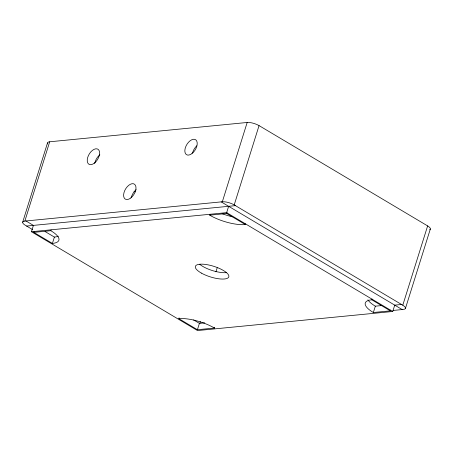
<?xml version="1.0" encoding="UTF-8"?>
<svg xmlns="http://www.w3.org/2000/svg" width="453" height="453" viewBox="0 0 453 453"><rect width="100%" height="100%" fill="white"/><g stroke="black" fill="none" stroke-linecap="round" stroke-linejoin="round"><path stroke-width="0.68" d="M22.656 222.253L47.508 142.955M32.673 229.665L25.368 225.322A8.766 2.78 17.4 0 1 24.847 221.081L49.7 141.783L247.179 122.474A8.766 2.78 17.4 0 1 259.054 125.606L427.632 225.911A8.766 2.78 17.4 0 1 429.806 229.688M401.539 304.473L394.727 305.135L392.74 311.483L197.525 330.565L31.433 231.738L33.42 225.396L25.985 220.968M58.352 236.2A26.291 8.341 17.4 0 1 54.388 237.083L52.401 243.425L33.805 232.366L34.054 231.574M52.401 243.425A26.291 8.341 17.4 0 0 50.832 230.702L51.081 229.909M245.594 223.771L245.345 224.563A26.291 8.341 17.4 0 1 209.728 215.164L209.977 214.371M214.694 327.264L214.45 328.057L197.423 329.722L178.833 318.657L179.077 317.864M24.847 221.081L222.332 201.772L247.179 122.474M31.433 231.738L226.647 212.65L228.635 206.308M209.728 215.164L226.749 213.499L226.998 212.706M393.04 310.452L403.3 309.45A8.766 2.78 17.4 0 0 402.779 305.209L234.207 204.903L259.054 125.606M197.423 329.722L199.411 323.374L204.733 322.853M199.728 323.55L200.356 321.534M215.945 271.806L217.208 267.774M390.616 310.062L390.367 310.854L373.34 312.519A26.291 8.341 17.4 0 1 371.777 299.79L372.021 298.997M373.34 312.519L375.333 306.177A26.291 8.341 17.4 0 1 367.932 299.852M402.779 305.209L427.632 225.911M405.492 308.278L430.344 228.98M26.608 226.058L235.441 205.639M33.805 232.366L50.832 230.702M375.333 306.177L381.715 305.549M221.194 201.879L402.168 309.563M226.647 212.65L392.74 311.483M226.749 213.499L245.345 224.563M371.777 299.79L390.367 310.854M134.043 191.183L135.254 191.902M45.09 231.551L54.388 237.083M193.601 319.92L199.411 323.374M222.332 201.772A8.766 2.78 17.4 0 1 234.207 204.903M47.752 143.912A8.766 2.78 17.4 0 1 49.7 141.783M226.472 272.638A17.525 5.561 17.4 0 1 199.75 264.303M178.833 318.657A26.291 8.341 17.4 0 1 214.45 328.057M232.44 216.794A26.291 8.341 17.4 0 1 222.157 213.714M131.364 197.293A8.766 4.977 -59.2 0 1 136.211 189.694M94.83 163.137A8.766 4.977 -59.2 0 1 99.836 154.813M192.593 152.871A8.766 4.977 -59.2 0 1 196.823 145.798M201.443 273.125A17.525 5.561 17.4 0 0 228.674 277.174A17.525 5.561 17.4 0 0 206.149 264.529A17.525 5.561 17.4 0 0 201.443 273.125M130.77 197.978A8.766 4.977 -59.2 0 0 134.615 184.303A8.766 4.977 -59.2 0 0 124.02 192.525A8.766 4.977 -59.2 0 0 130.77 197.978M94.394 163.097A8.766 4.977 -59.2 0 0 98.239 149.422A8.766 4.977 -59.2 0 0 87.639 157.644A8.766 4.977 -59.2 0 0 94.394 163.097M191.998 153.556A8.766 4.977 -59.2 0 0 195.843 139.881A8.766 4.977 -59.2 0 0 185.249 148.103A8.766 4.977 -59.2 0 0 191.998 153.556"/></g></svg>
